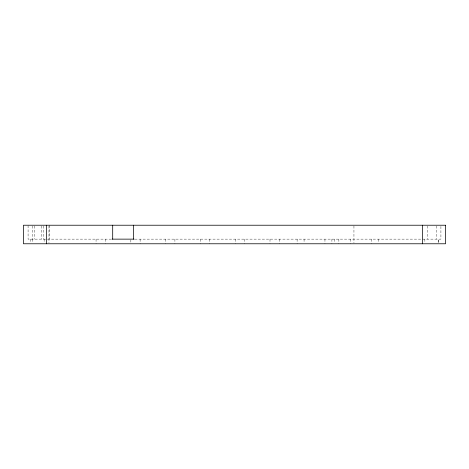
<?xml version="1.0" encoding="UTF-8"?>
<svg xmlns="http://www.w3.org/2000/svg" width="469" height="469" viewBox="0 0 469 469"><rect width="100%" height="100%" fill="white"/><g stroke="black" fill="none" stroke-linecap="round" stroke-linejoin="round"><path stroke-width="0.35" stroke-dasharray="2.35 1.76" d="M111.382 239.137L28.087 239.137L28.087 225.226M134.796 239.137L440.913 239.137L440.913 225.226M436.457 225.958L436.451 239.137M427.177 225.958L427.177 239.137M424.861 239.137L424.855 242.45M378.29 239.137L378.29 242.45M371.337 239.137L371.337 243.774M353.943 225.935L353.943 243.065M350.46 239.137L350.46 243.774M338.864 239.137L338.864 243.774M334.227 239.137L334.227 242.45M331.905 239.137L331.905 243.774M324.953 239.137L324.953 243.774M304.076 239.137L304.076 242.45M297.117 239.137L297.117 243.774M279.278 239.137L279.278 243.774M269.997 239.137L269.997 243.774M244.484 239.137L244.484 243.774M235.209 239.137L235.209 243.774M209.696 239.137L209.696 243.774M200.421 239.137L200.421 243.774M174.908 239.137L174.908 243.774M165.633 239.137L165.633 243.774M140.12 239.137L140.12 243.774M130.845 239.8L130.845 242.45M105.332 239.137L105.332 243.774M96.057 239.137L96.057 243.774M49.192 225.226L49.192 239.137M48.964 225.935L48.964 243.065M44.139 239.137L44.139 242.45M43.822 225.958L43.822 239.137M41.817 225.958L41.817 239.137M34.548 225.958L34.548 239.137M32.543 225.958L32.543 239.137M32.226 239.137L32.226 242.45M30.221 239.137L30.221 242.45M438.773 242.45L438.773 239.137L438.773 242.45"/><path stroke-width="0.7" d="M112.114 239.137L134.07 239.137M422.358 225.226L422.358 243.774M133.571 225.226L133.571 239.137M112.695 225.226L112.695 239.137M46.642 225.226L46.642 243.774M445.55 225.226L23.45 225.226L23.45 243.774L445.55 243.774L445.55 225.226"/></g></svg>
